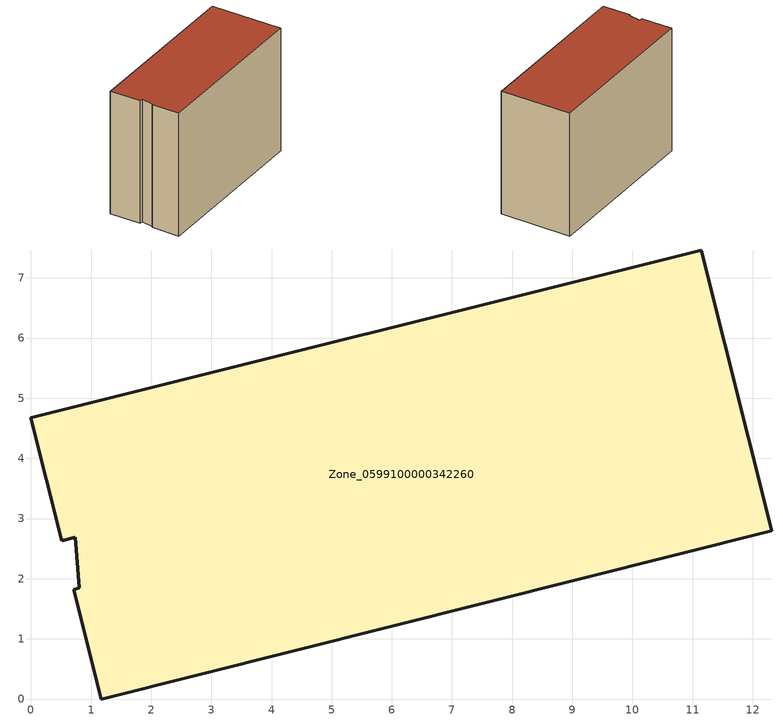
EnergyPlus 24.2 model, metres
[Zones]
Zone_0599100000342260
 floor ground (C_G): 0.81,1.85 0.73,2.69 0.51,2.63 0,4.67 11.14,7.46 12.31,2.8 1.17,0 0.72,1.82 z0
 wall outside (C_F): 1.17,0 12.31,2.8 11.14,7.46 0,4.67 0.51,2.63 0.73,2.69 0.81,1.85 0.72,1.82 1.17,0 z0:8.58
 roof outside (C_R): 0.73,2.69 0.81,1.85 0.72,1.82 1.17,0 12.31,2.8 11.14,7.46 0,4.67 0.51,2.63 z8.58
[BUILDING]
Pand.0599100000342260: North Axis=0; Terrain=City; Loads Convergence Tolerance Value=0.04; Temperature Convergence Tolerance Value=0.4; Solar Distribution=FullExterior; Maximum Number of Warmup Days=25; Minimum Number of Warmup Days=1
[Site:Location]
Rotterdam.The.Hague.AP_ZH_NLD Design_Conditions: Latitude=51.96; Longitude=4.45; Time Zone=1; Elevation=-4.5
[SITE:GROUNDTEMPERATURE:BUILDINGSURFACE]
18, 18, 18, 18, 18, 18, 18, 18, 18, 18, 18, 18
[MATERIAL] Thermal Absorptance=0.9; Solar Absorptance=0.7; Visible Absorptance=0.7
Name | Roughness | Thickness | Conductivity | Density | Specific Heat
G.TI.1992-2005 | MediumSmooth | 0.15 | 0.06 | 540 | 1210
F.TI.1992-2005 | Rough | 0.3 | 0.12 | 1920 | 840
R.TI.1992-2005 | MediumRough | 0.2 | 0.08 | 1500 | 1000
[CONSTRUCTION]
C_G: G.TI.1992-2005
C_F: F.TI.1992-2005
C_R: R.TI.1992-2005
[ZONE]
Zone_0599100000342260: Type=1; Multiplier=1; Ceiling Height=Autocalculate; Volume=Autocalculate; Floor Area=autocalculate; Part of Total Floor Area=Yes
[ZONEINFILTRATION:DESIGNFLOWRATE]
Infil_Zone_0599100000342260: Zone or ZoneList or Space or SpaceList=Zone_0599100000342260; Schedule=AlwaysOn; Design Flow Rate Calculation Method=Flow/Area; Flow Rate per Floor Area=0.0015; Constant Term Coefficient=1; Temperature Term Coefficient=0; Velocity Term Coefficient=0; Velocity Squared Term Coefficient=0
[HVACTEMPLATE:ZONE:IDEALLOADSAIRSYSTEM]
Zone_0599100000342260: Maximum Heating Supply Air Temperature=50; Minimum Cooling Supply Air Temperature=13; Maximum Heating Supply Air Humidity Ratio=0.0156; Minimum Cooling Supply Air Humidity Ratio=0.0077; Heating Limit=NoLimit; Cooling Limit=NoLimit; Dehumidification Control Type=ConstantSensibleHeatRatio; Cooling Sensible Heat Ratio=0.7; Dehumidification Setpoint=60; Humidification Control Type=None; Humidification Setpoint=30; Outdoor Air Method=None; Outdoor Air Flow Rate per Person=0.00944; Outdoor Air Flow Rate per Zone Floor Area=0; Outdoor Air Flow Rate per Zone=0; Demand Controlled Ventilation Type=None; Outdoor Air Economizer Type=NoEconomizer; Heat Recovery Type=None; Sensible Heat Recovery Effectiveness=0.7; Latent Heat Recovery Effectiveness=0.65
[ZONECONTROL:THERMOSTAT]
ThermostatControl_Zone_0599100000342260: Zone or ZoneList=Zone_0599100000342260; Control Type Schedule=DualSetpointControlType; Control 1=Thermostat_Zone_0599100000342260; Temperature Difference Between Cutout And Setpoint=0
[THERMOSTATSETPOINT:DUALSETPOINT]
Thermostat_Zone_0599100000342260: Heating Setpoint Temperature Schedule=HeatingSetpoint_Zone_0599100000342260; Cooling Setpoint Temperature Schedule=CoolingSetpoint_Zone_0599100000342260
[SCHEDULE:COMPACT]
HeatingSetpoint_Zone_0599100000342260: Through: 12/31, For: AllDays, Until: 24:00, 21
CoolingSetpoint_Zone_0599100000342260: Through: 12/31, For: AllDays, Until: 24:00, 24
DualSetpointControlType: Through: 12/31, For: AllDays, Until: 24:00, 4
AlwaysOn: Through: 12/31, For: AllDays, Until: 24:00, 1
